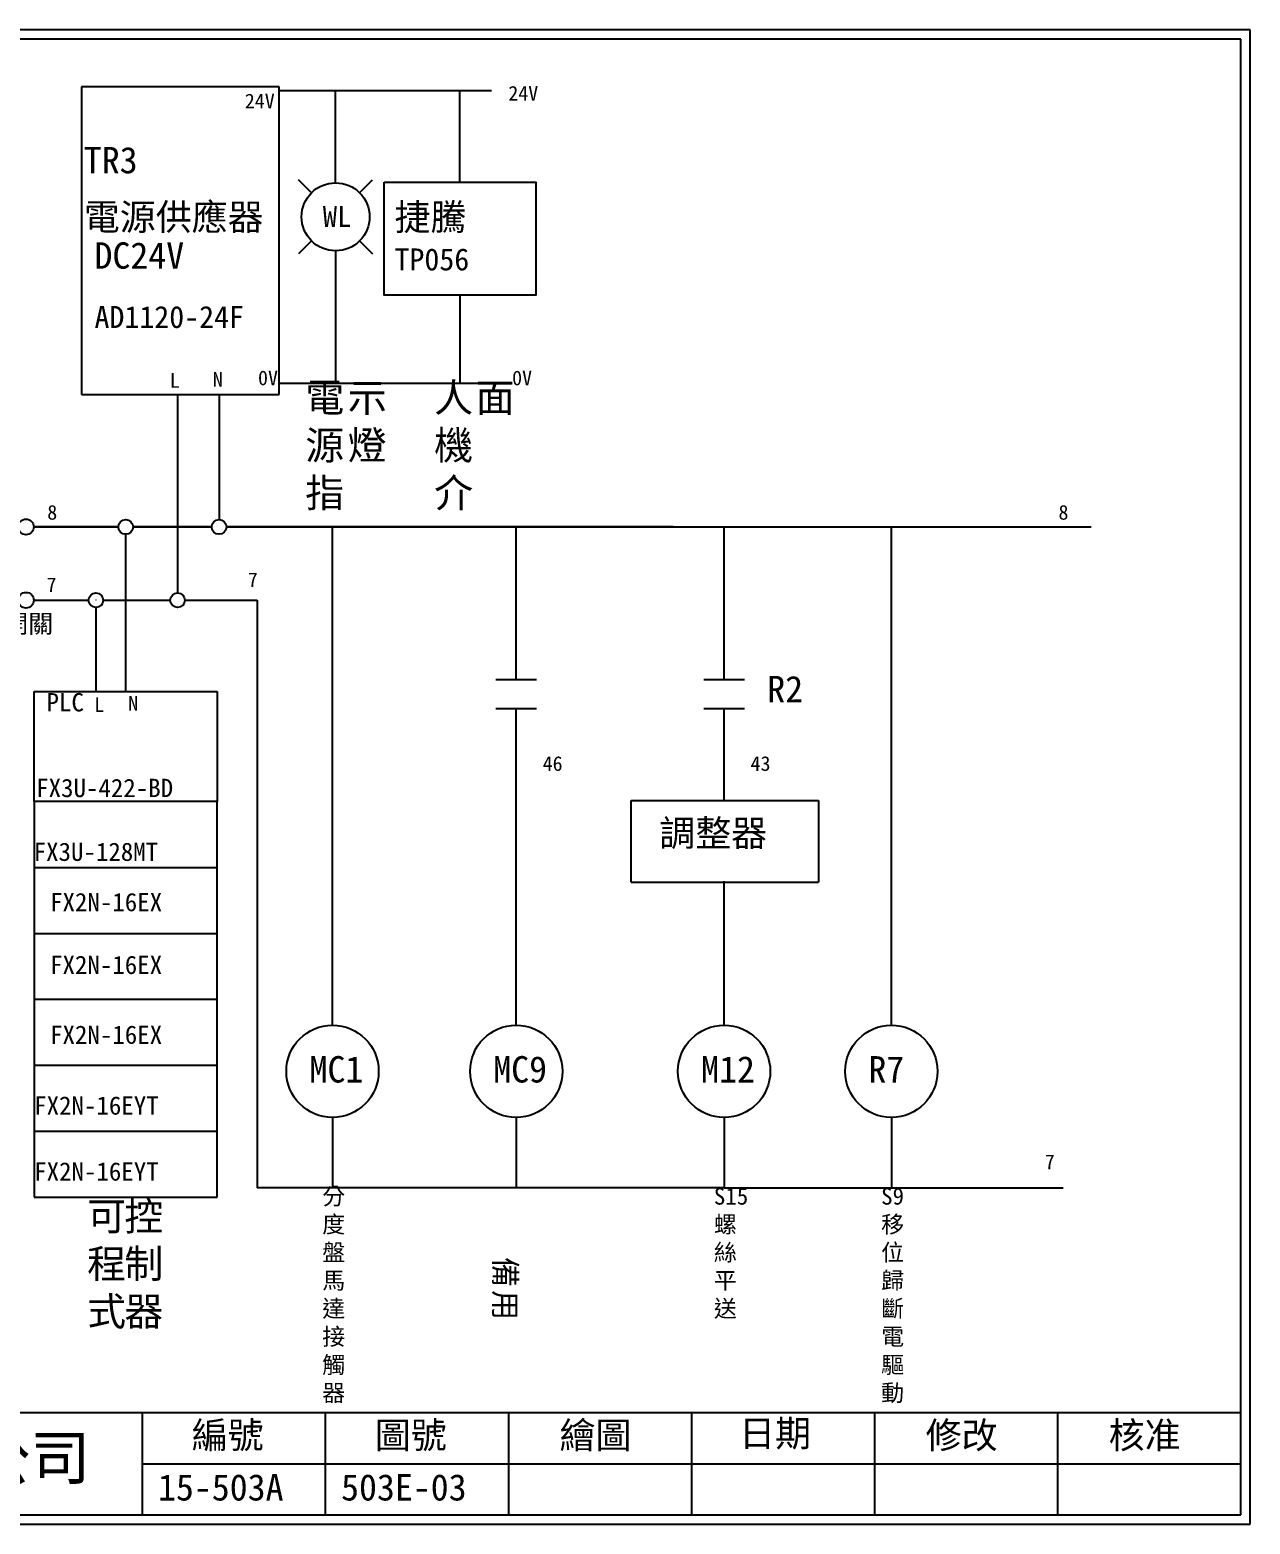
# Model space of a CAD drawing. Extents: x 10 to 297, y 3 to 207.
# Drawn here: x 130.4 to 297, y 3 to 207 of the extents above; entities that cross this region are included whole.
import ezdxf
from ezdxf.enums import TextEntityAlignment as Align

# ---------------------------------------------------------------- set-up
doc = ezdxf.new("R2010")
doc.units = 0
doc.layers.get('0').update_dxf_attribs({"linetype": 'CONTINUOUS'})
for name, color, linetype in [('7', 7, 'CONTINUOUS'), ('圖框層', 7, 'CONTINUOUS'), ('標尺寸層', 3, 'CONTINUOUS')]:
    doc.layers.add(name, color=color, linetype=linetype)
doc.styles.add('CNS', font='romanc.shx', dxfattribs={"bigfont": 'chineset.shx'})
doc.styles.add('STSL', font='kaiu.ttf')
doc.styles.add('標楷體', font='kaiu.ttf')

msp = doc.modelspace()

# ---------------------------------------------------------------- linework, layer by layer
for p, q in [((164.42, 199.2), (137.42, 199.2)), ((137.42, 199.2), (137.42, 157.2)), ((164.42, 157.2), (164.42, 199.2)), ((193.39, 198.67), (164.42, 198.67)), ((172.11, 189.99), (172.11, 198.67)), ((172.11, 186.09), (172.11, 189.99)), ((168.83, 184.73), (167.06, 186.5)), ((175.39, 184.73), (177.16, 186.5)), ((168.83, 178.17), (167.06, 176.4)), ((175.39, 178.17), (177.16, 176.4)), ((172.11, 176.81), (172.11, 172.86)), ((172.11, 172.86), (172.11, 158.72)), ((137.42, 157.2), (160.42, 157.2)), ((150.53, 157.2), (150.53, 130.12)), ((156.2, 157.2), (156.2, 140.12)), ((160.42, 157.2), (164.42, 157.2)), ((193.39, 158.72), (164.42, 158.72)), ((130.9, 139.12), (142.45, 139.12)), ((142.45, 139.12), (130.9, 139.12)), ((155.2, 139.12), (144.45, 139.12)), ((144.45, 139.12), (155.2, 139.12)), ((218.22, 139.12), (157.2, 139.12)), ((157.2, 139.12), (227.3, 139.12)), ((171.69, 71.11), (171.69, 139.12)), ((196.78, 118.3), (196.78, 139.12)), ((225.17, 118.3), (225.17, 139.12)), ((248.01, 71.11), (248.01, 139.12)), ((143.45, 116.64), (143.45, 138.12)), ((130.9, 129.12), (138.38, 129.12)), ((140.38, 129.12), (149.53, 129.12)), ((151.53, 129.12), (161.4, 129.12)), ((130.95, 116.64), (155.95, 116.64)), ((130.95, 101.64), (130.95, 116.64)), ((155.95, 116.64), (155.95, 101.64)), ((196.78, 71.11), (196.78, 114.33)), ((225.17, 101.79), (225.17, 114.33)), ((155.95, 101.64), (130.95, 101.64)), ((130.95, 101.64), (130.95, 92.64)), ((155.95, 92.64), (155.95, 101.64)), ((130.95, 92.64), (155.95, 92.64)), ((130.95, 92.64), (130.95, 83.64)), ((155.95, 83.64), (155.95, 92.64)), ((130.95, 83.64), (155.95, 83.64)), ((130.95, 83.64), (130.95, 74.64)), ((155.95, 74.64), (155.95, 83.64)), ((225.17, 71.11), (225.17, 78.48)), ((130.95, 74.64), (155.95, 74.64)), ((130.95, 74.64), (130.95, 65.64)), ((155.95, 65.64), (155.95, 74.64)), ((130.95, 65.64), (155.95, 65.64)), ((130.95, 65.64), (130.95, 56.64)), ((155.95, 56.64), (155.95, 65.64)), ((171.69, 58.51), (171.69, 48.91)), ((196.78, 58.51), (196.78, 48.91)), ((225.17, 58.51), (225.17, 48.91)), ((248.01, 58.51), (248.01, 48.91)), ((130.95, 56.64), (155.95, 56.64)), ((130.95, 56.64), (155.95, 56.64)), ((130.95, 56.64), (130.95, 47.64)), ((155.95, 47.64), (155.95, 56.64)), ((130.95, 47.64), (155.95, 47.64))]:
    msp.add_line(p, q)
for centre, radius in [((172.11, 181.45), 4.64), ((156.2, 139.12), 1), ((150.53, 129.12), 1), ((171.69, 64.81), 6.3), ((196.78, 64.81), 6.3), ((225.17, 64.81), 6.3), ((248.01, 64.81), 6.3)]:
    msp.add_circle(centre, radius)
at = {"layer": '7'}
for centre in [(129.83, 139.12), (129.83, 129.12)]:
    msp.add_circle(centre, 1.07, dxfattribs=at)
at = {"layer": '圖框層', "color": 7}
for p, q in [((297, 206.97), (10, 206.97)), ((297, 3), (297, 206.97)), ((295.75, 205.72), (11.25, 205.72)), ((295.75, 4.25), (295.75, 205.72)), ((11.25, 18.25), (295.75, 18.25)), ((145.75, 4.25), (145.75, 18.25)), ((170.75, 4.25), (170.75, 18.25)), ((195.75, 4.25), (195.75, 18.25)), ((220.75, 4.25), (220.75, 18.25)), ((245.75, 4.25), (245.75, 18.25)), ((270.75, 4.25), (270.75, 18.25)), ((145.75, 11.25), (295.75, 11.25)), ((11.25, 4.25), (295.75, 4.25)), ((10, 3), (297, 3))]:
    msp.add_line(p, q, dxfattribs=at)
at = {"layer": '標尺寸層', "color": 7}
for p, q in [((189.09, 186.2), (189.09, 198.67)), ((189.09, 170.76), (189.09, 158.72)), ((227.3, 139.12), (255.51, 139.12)), ((255.51, 139.12), (275.31, 139.12)), ((139.38, 129.15), (139.38, 129.12)), ((161.4, 129.12), (161.4, 48.91)), ((139.38, 128.12), (139.38, 116.64)), ((194, 118.3), (199.57, 118.3)), ((222.38, 118.3), (227.95, 118.3)), ((194, 114.33), (199.57, 114.33)), ((222.38, 114.33), (227.95, 114.33)), ((212.47, 101.79), (218.04, 101.79)), ((212.47, 90.65), (212.47, 101.79)), ((218.04, 101.79), (232.47, 101.79)), ((232.47, 101.79), (238.04, 101.79)), ((238.04, 101.79), (238.04, 90.65)), ((212.47, 90.65), (218.04, 90.65)), ((218.04, 90.65), (232.47, 90.65)), ((225.17, 78.48), (225.17, 90.78)), ((232.47, 90.65), (238.04, 90.65)), ((225.17, 48.91), (161.4, 48.91)), ((225.17, 48.91), (255.51, 48.91)), ((255.51, 48.91), (271.46, 48.91))]:
    msp.add_line(p, q, dxfattribs=at)
msp.add_lwpolyline([(178.74, 186.2), (199.44, 186.2), (199.44, 170.76), (178.74, 170.76)], close=True, dxfattribs=at)
for centre in [(143.45, 139.12), (139.38, 129.12)]:
    msp.add_circle(centre, 1, dxfattribs=at)

# ---------------------------------------------------------------- texts
at = {"color": 7}
msp.add_text('WL', height=2.856, dxfattribs=at).set_placement((172.31, 181.5), align=Align.MIDDLE_CENTER)
at = {"color": 0, "insert": (196.78, 34.94), "char_height": 3, "width": 27.9333, "attachment_point": 2, "rotation": 270, "style": '標楷體'}
msp.add_mtext('{\\T1.1;備用}', dxfattribs=at)
at = {"layer": '圖框層', "color": 4, "style": 'STSL'}
for s, height, p in [('24V', 2, (159.72, 196.26)), ('24V', 2, (195.7, 197.32)), ('TR3', 3.6, (137.73, 187.39)), ('電源供應器', 3.6, (137.73, 179.63)), ('捷騰', 3.6, (180.16, 179.63)), ('DC24V', 3.6, (139.19, 174.37)), ('TP056', 3, (180.16, 174.14)), ('AD1120-24F', 3, (139.19, 166.28)), ('L', 2, (149.48, 158.11)), ('N', 2, (155.35, 158.26)), ('0V', 2, (161.52, 158.46)), ('0V', 2, (196.22, 158.46)), ('8', 2, (132.74, 140.11)), ('8', 2, (270.83, 140.11)), ('7', 2, (160.13, 130.9)), ('7', 2, (132.64, 130.22)), ('R2', 3.6, (231.06, 115.19)), ('PLC', 2.5, (132.64, 113.94)), ('L', 2, (139.15, 113.88)), ('N', 2, (143.79, 114.06)), ('46', 2, (200.39, 105.82)), ('43', 2, (228.78, 105.82)), ('FX3U-422-BD', 2.5, (131.22, 102.24)), ('調整器', 3.6, (216.32, 95.53)), ('FX3U-128MT', 2.5, (130.88, 93.53)), ('FX2N-16EX', 2.5, (133.12, 86.66)), ('FX2N-16EX', 2.5, (133.12, 78.09)), ('FX2N-16EX', 2.5, (133.12, 68.56)), ('MC1', 3.6, (168.55, 63.28)), ('MC9', 3.6, (193.64, 63.28)), ('M12', 3.6, (222.03, 63.28)), ('R7', 3.6, (244.87, 63.28)), ('FX2N-16EYT', 2.5, (130.95, 58.89)), ('7', 2, (268.96, 51.45)), ('FX2N-16EYT', 2.5, (130.95, 49.89)), ('編號', 3.6, (152.47, 13.34)), ('圖號', 3.6, (177.47, 13.34)), ('繪圖', 3.6, (202.69, 13.34)), ('日期', 3.6, (227.22, 13.59)), ('修改', 3.6, (252.69, 13.34)), ('核准', 3.6, (277.69, 13.34)), ('泓陞自動化科技有限公司', 6, (48.6, 9.08)), ('15-503A', 3.6, (147.86, 6.22)), ('503E-03', 3.6, (172.86, 6.22))]:
    msp.add_text(s, height=height, dxfattribs=at).set_placement(p)
at = {"layer": '標尺寸層', "color": 7, "attachment_point": 1, "style": 'CNS'}
for s, insert, char_height, width in [('{\\fDFKai-SB|b0|i0|c136|p65;人機介}', (185.57, 158.72), 3.9, 4.1392), ('{\\fDFKai-SB|b0|i0|c136|p65;電\\P源指}', (167.97, 158.72), 3.9, 4.1392), ('{\\fDFKai-SB|b0|i0|c136|p65;示燈}', (173.77, 158.72), 3.9, 4.1392), ('{\\fDFKai-SB|b0|i0|c136|p65;面}', (191.24, 158.72), 3.9, 4.1392), ('{\\fDFKai-SB|b0|i0|c136|p65;電源開關}', (119.91, 127.16), 2.5, 14.0847), ('{\\fDFKai-SB|b0|i0|c136|p65;分\\P度\\P盤\\P馬達接觸器}', (170.29, 48.91), 2.3, 5.4243), ('{\\fDFKai-SB|b0|i0|c136|p65;可程式}', (138.18, 46.99), 3.9, 5.4243), ('{\\fDFKai-SB|b0|i0|c136|p65;控制器}', (143.27, 46.99), 3.9, 5.4243), ('{\\fDFKai-SB|b0|i0|c136|p65;S15\\P螺絲平送}', (223.77, 48.91), 2.3, 5.4243), ('{\\fDFKai-SB|b0|i0|c136|p65;S9移位歸斷電驅動}', (246.61, 48.91), 2.3, 5.4243)]:
    msp.add_mtext(s, dxfattribs=dict(at, insert=insert, char_height=char_height, width=width))

doc.saveas('drawing.dxf')
